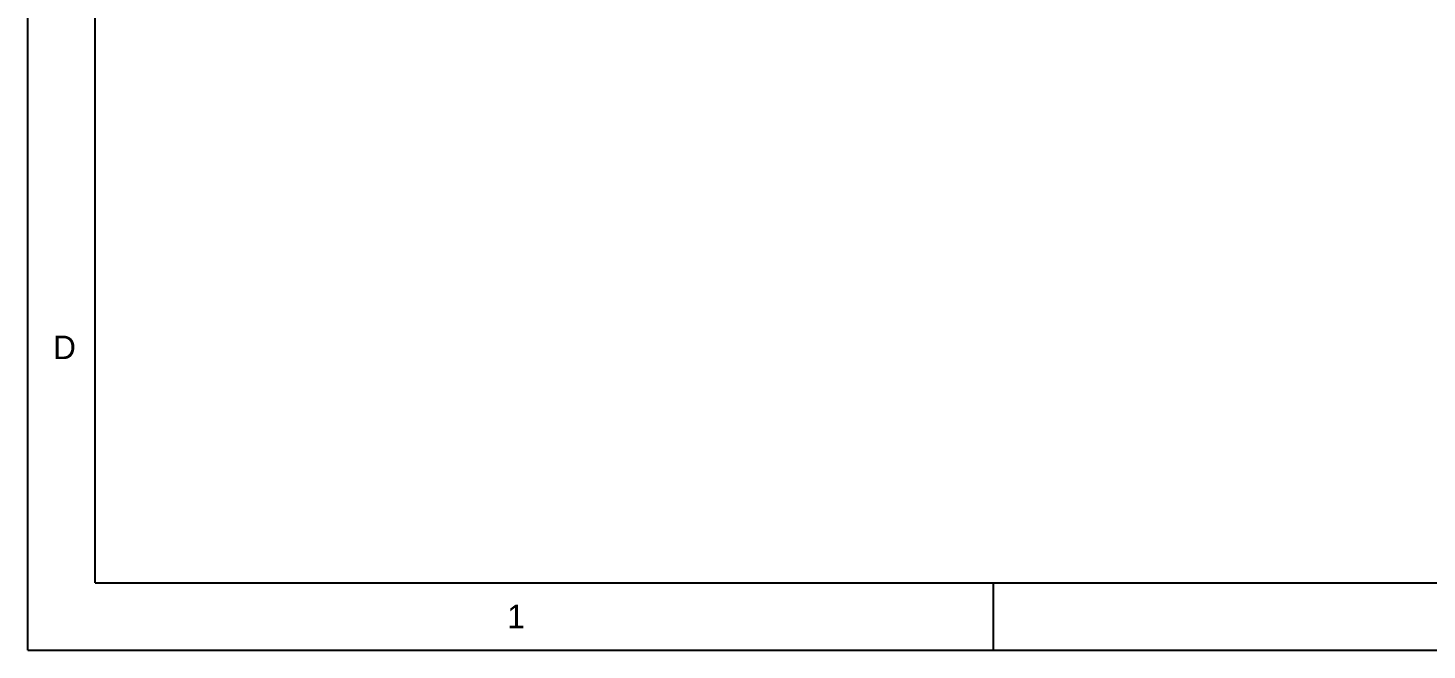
# Model space of a CAD drawing. Extents: x 0.2 to 21.7, y 0.2 to 7.8.
# Drawn here: x 0.2 to 4.366, y 0.2 to 2.054 of the extents above; entities that cross this region are included whole.
import ezdxf

# ---------------------------------------------------------------- set-up
doc = ezdxf.new("R2010")
doc.units = 0
doc.layers.add('MECHANICAL16', color=56, linetype='CONTINUOUS')

msp = doc.modelspace()

# ---------------------------------------------------------------- linework, layer by layer
at = {"layer": 'MECHANICAL16'}
for p, q in [((0.2, 0.2), (0.2, 7.8)), ((0.4, 0.4), (0.4, 7.6)), ((0.4, 0.4), (11.5, 0.4)), ((3.075, 0.2), (3.075, 0.4)), ((0.2, 0.2), (11.7, 0.2))]:
    msp.add_line(p, q, dxfattribs=at)

# ---------------------------------------------------------------- texts
for s, p in [('D', (0.275, 1.067)), ('1', (1.627, 0.265))]:
    msp.add_text(s, height=0.07, dxfattribs=at).set_placement(p)

doc.saveas('drawing.dxf')
